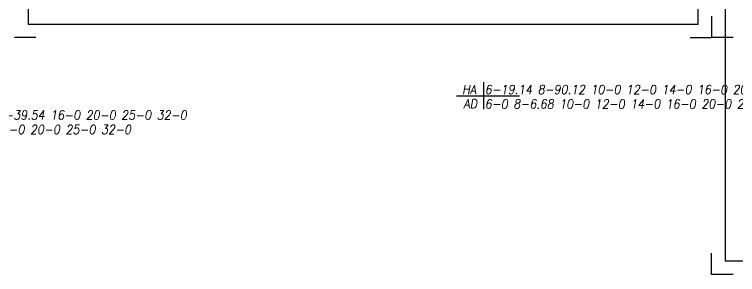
# Model space of a CAD drawing. Extents: x -12912 to 27386, y 1818 to 8189.
# Drawn here: x 25416 to 26218, y 3168 to 3456 of the extents above; entities that cross this region are included whole.
import ezdxf

# ---------------------------------------------------------------- set-up
doc = ezdxf.new("R2010")
doc.units = 0
doc.header["$MEASUREMENT"] = 0
doc.layers.get('0').update_dxf_attribs({"linetype": 'CONTINUOUS'})
doc.layers.add('GO-CARTOUCHE', color=7, linetype='CONTINUOUS')
doc.layers.add('STR_TXT', color=102, linetype='CONTINUOUS')
doc.styles.add('Tableau', font='romans.shx', dxfattribs={"width": 0.9, "oblique": 10})

# ---------------------------------------------------------------- blocks, each defined once
blk = doc.blocks.new('Smallsp')
at = {"layer": 'STR_TXT', "linetype": 'Continuous'}
for points in [[(0, 15), (0, -15)], [(-30, 0), (40, 0)]]:
    blk.add_lwpolyline(points, dxfattribs=at)
at = {"layer": 'STR_TXT', "linetype": 'Continuous', "style": 'Tableau', "oblique": 10, "width": 0.9}
for s, p in [('HA', (-23.6, 1.89)), ('AD', (-22.2, -13.94))]:
    blk.add_text(s, height=10, dxfattribs=at).set_placement(p)
for tag, p in [('SPAD', (1.4, 1.89)), ('SPHA', (1.4, -14.11))]:
    blk.add_attdef(tag, p, '', height=10, dxfattribs=at)

msp = doc.modelspace()

# ---------------------------------------------------------------- linework, layer by layer
for p, q in [((26188.915, 3454.311), (26188.915, 3430.504)), ((26188.915, 3454.311), (26188.915, 3430.504)), ((25440.298, 3430.504), (25416.491, 3430.504)), ((26165.108, 3430.504), (26188.915, 3430.504)), ((26212.722, 3430.504), (26188.915, 3430.504)), ((26188.915, 3168.004), (26188.915, 3191.811)), ((26212.722, 3168.004), (26188.915, 3168.004))]:
    msp.add_line(p, q)
at = {"layer": 'GO-CARTOUCHE', "linetype": 'Continuous'}
for points in [[(26173.915, 3445.504), (26173.915, 3970.504), (25431.491, 3970.504), (25431.491, 3445.504)], [(26173.915, 3445.504), (26173.915, 3970.504), (25431.491, 3970.504), (25431.491, 3445.504)], [(27317.552, 3183.004), (27317.552, 3970.504), (26203.915, 3970.504), (26203.915, 3183.004)]]:
    msp.add_lwpolyline(points, close=True, dxfattribs=at)

# ---------------------------------------------------------------- block references
at = {"layer": 'STR_TXT', "linetype": 'Continuous'}
for p, values in [((25936.19, 3366.057), {'SPHA': '6-0 8-6.68 10-0 12-0 14-0 16-0 20-0 25-0 32-0 ', 'SPAD': '6-19.14 8-90.12 10-0 12-0 14-0 16-0 20-0 25-0 32-0 '}), ((25192.462, 3337.786), {'SPHA': '6-0 8-3.34 10-0 12-0 14-0 16-0 20-0 25-0 32-0 ', 'SPAD': '6-48.84 8-61.14 10-0 12-0 14-39.54 16-0 20-0 25-0 32-0 '})]:
    msp.add_blockref('Smallsp', p, dxfattribs=at).add_auto_attribs(values)

doc.saveas('drawing.dxf')
